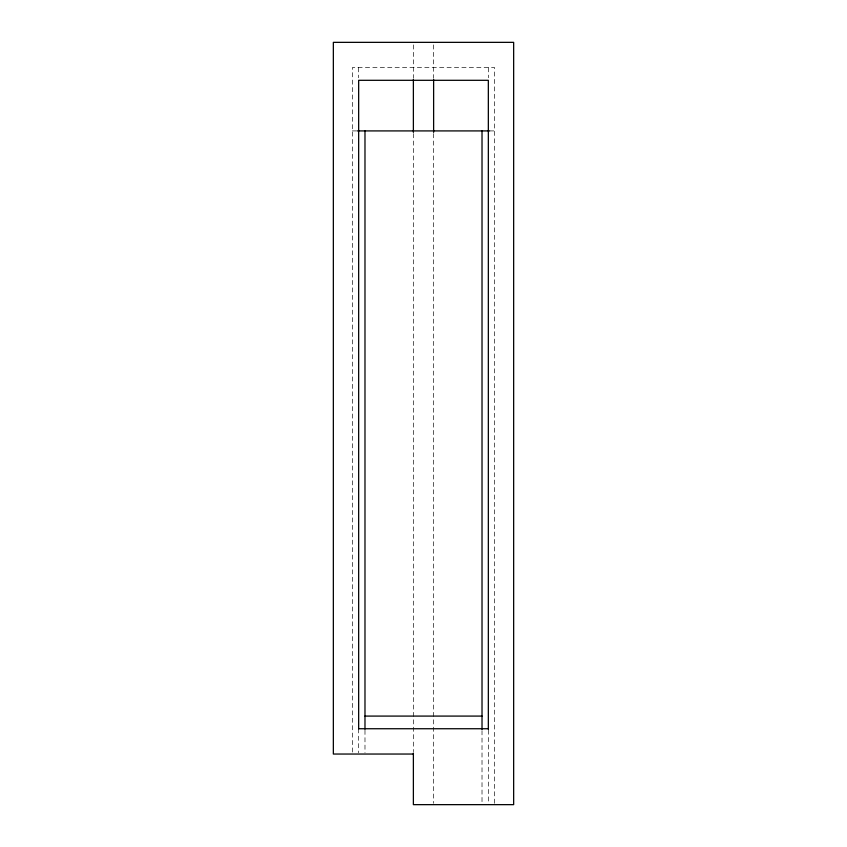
<?xml version="1.0" encoding="UTF-8"?>
<svg xmlns="http://www.w3.org/2000/svg" width="847" height="847" viewBox="0 0 847 847"><rect width="100%" height="100%" fill="white"/><g stroke="black" fill="none" stroke-linecap="round" stroke-linejoin="round"><path stroke-width="0.64" stroke-dasharray="4.24 3.18" d="M352.331 130.914L357.392 130.914M489.608 130.914L494.669 130.914M494.669 803.327L494.669 67.654L352.331 67.654L352.331 752.718M488.338 67.654L488.338 77.776M488.338 730.04L488.338 804.65M482.017 730.622L482.017 803.327M433.622 44.88L433.622 78.199M433.622 133.561L433.622 803.327M413.378 44.88L413.378 78.199M413.378 133.561L413.378 751.713M364.983 730.23L364.983 752.729M358.662 67.654L358.662 77.776M358.662 728.738L358.662 752.771"/><path stroke-width="1.27" d="M357.392 130.914L489.608 130.914M364.983 716.086L482.017 716.086M358.662 728.738L488.338 728.738M413.378 754.042L333.347 754.042L333.347 42.35L513.653 42.35L513.653 804.65L413.378 804.65L413.378 753.036M488.338 729.309L488.338 80.306L358.662 80.306L358.662 728.939M482.017 130.914L482.017 729.352M433.622 79.406L433.622 132.344M413.378 79.406L413.378 132.344M364.983 130.914L364.983 729.172"/></g></svg>
